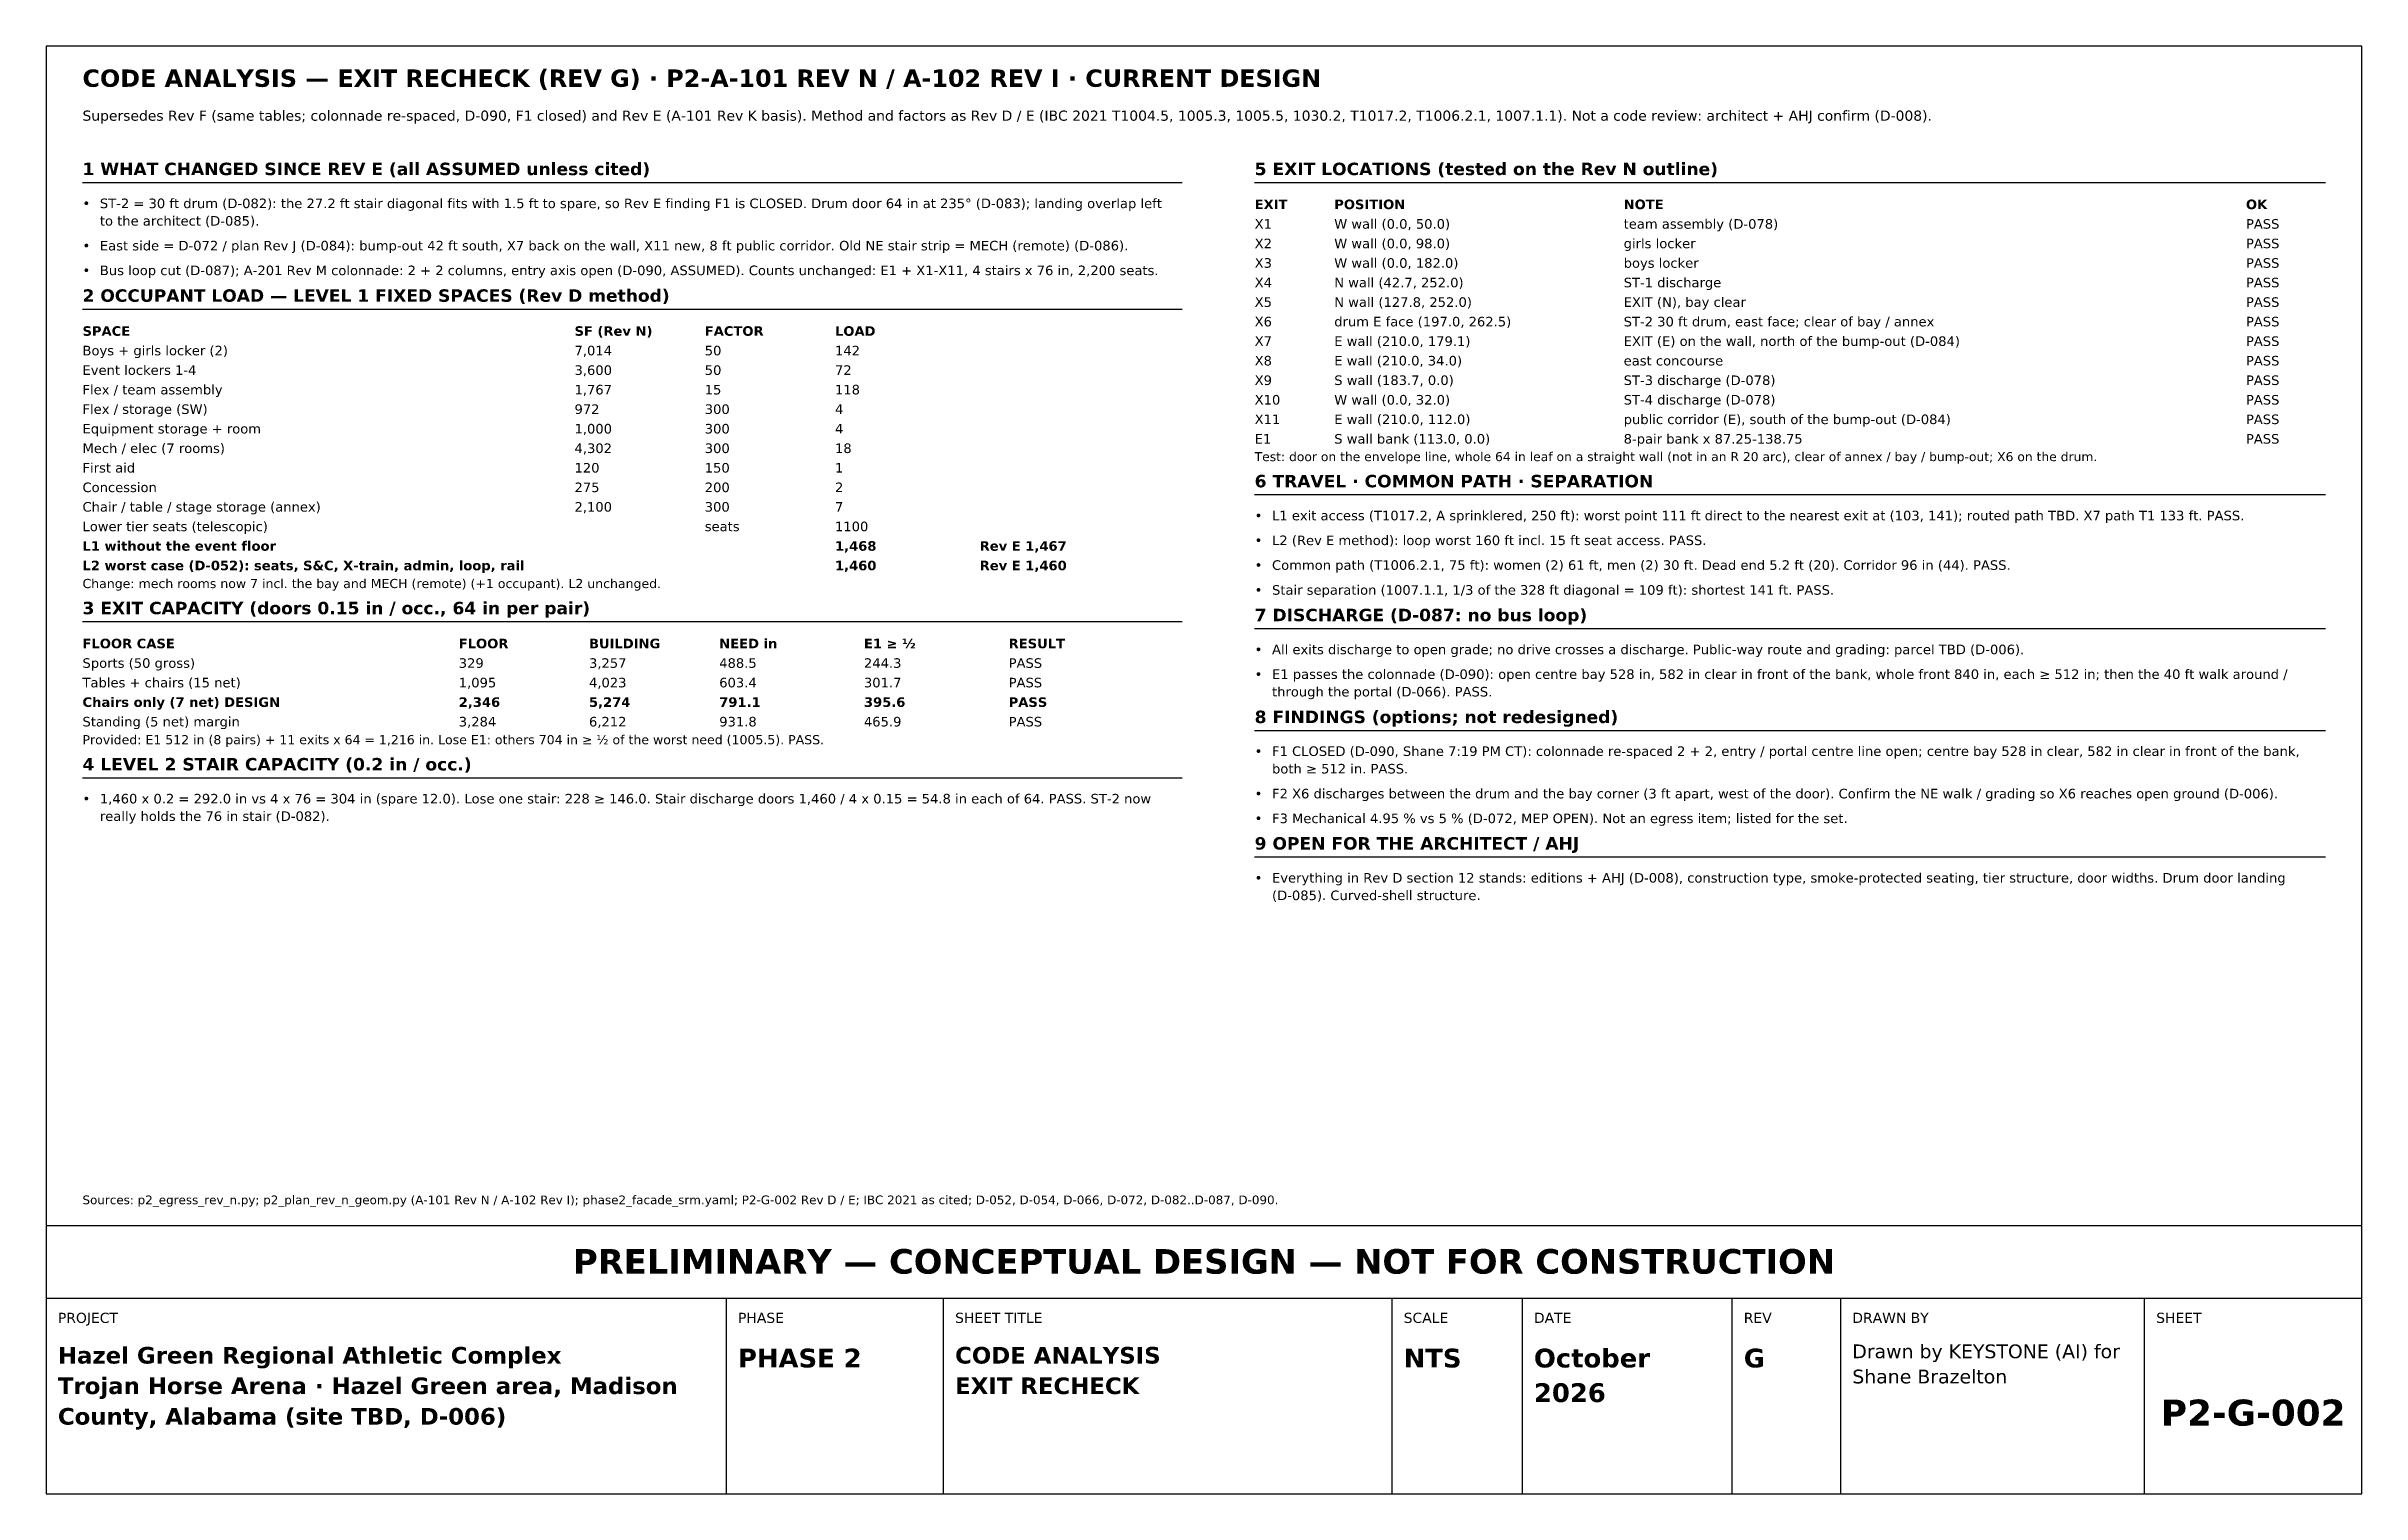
# Model space of a CAD drawing. Header units: inches. Extents: x 0.5 to 16.5, y 0.5 to 10.5.
import ezdxf
from ezdxf.enums import TextEntityAlignment as Align

# ---------------------------------------------------------------- set-up
doc = ezdxf.new("R2010")
doc.units = ezdxf.units.IN
doc.header["$MEASUREMENT"] = 0
doc.layers.add('A-ANNO-TEXT', color=7, linetype='Continuous')
doc.layers.add('G-ANNO-TTLB', color=7, linetype='Continuous')
doc.styles.add('KS-BOLD', font='DejaVuSans-Bold.ttf')
doc.styles.add('KS-REG', font='DejaVuSans.ttf')

msp = doc.modelspace()

# ---------------------------------------------------------------- linework, layer by layer
at = {"layer": 'A-ANNO-TEXT'}
for p, q in [((0.75, 9.56), (8.35, 9.56)), ((8.85, 9.56), (16.25, 9.56)), ((0.75, 8.685), (8.35, 8.685)), ((8.85, 7.403), (16.25, 7.403)), ((0.75, 6.526), (8.35, 6.526)), ((8.85, 6.478), (16.25, 6.478)), ((8.85, 5.774), (16.25, 5.774)), ((0.75, 5.447), (8.35, 5.447)), ((8.85, 4.9), (16.25, 4.9))]:
    msp.add_line(p, q, dxfattribs=at)
at = {"layer": 'G-ANNO-TTLB'}
for p, q in [((0.5, 1.85), (16.5, 1.85)), ((5.2, 0.5), (5.2, 1.85)), ((6.7, 0.5), (6.7, 1.85)), ((9.8, 0.5), (9.8, 1.85)), ((10.7, 0.5), (10.7, 1.85)), ((12.15, 0.5), (12.15, 1.85)), ((12.9, 0.5), (12.9, 1.85)), ((15, 0.5), (15, 1.85))]:
    msp.add_line(p, q, dxfattribs=at)
for points in [[(0.5, 0.5), (16.5, 0.5), (16.5, 10.5), (0.5, 10.5)], [(0.5, 1.85), (16.5, 1.85), (16.5, 2.35), (0.5, 2.35)]]:
    msp.add_lwpolyline(points, close=True, dxfattribs=at)

# ---------------------------------------------------------------- texts
at = {"layer": 'A-ANNO-TEXT'}
for s, height, style, p in [('CODE ANALYSIS — EXIT RECHECK (REV G) · P2-A-101 REV N / A-102 REV I · CURRENT DESIGN', 0.12, 'KS-BOLD', (0.75, 10.22)), ('Supersedes Rev F (same tables; colonnade re-spaced, D-090, F1 closed) and Rev E (A-101 Rev K basis). Method and factors as Rev D / E (IBC 2021 T1004.5, 1005.3, 1005.5, 1030.2, T1017.2, T1006.2.1, 1007.1.1). Not a code review: architect + AHJ confirm (D-008).', 0.07, 'KS-REG', (0.75, 9.986)), ('1 WHAT CHANGED SINCE REV E (all ASSUMED unless cited)', 0.086, 'KS-BOLD', (0.75, 9.61)), ('5 EXIT LOCATIONS (tested on the Rev N outline)', 0.086, 'KS-BOLD', (8.85, 9.61)), ('ST-2 = 30 ft drum (D-082): the 27.2 ft stair diagonal fits with 1.5 ft to spare, so Rev E finding F1 is CLOSED. Drum door 64 in at 235° (D-083); landing overlap left', 0.066, 'KS-REG', (0.87, 9.382)), ('EXIT', 0.066, 'KS-BOLD', (8.85, 9.375)), ('POSITION', 0.066, 'KS-BOLD', (9.4, 9.375)), ('NOTE', 0.066, 'KS-BOLD', (11.4, 9.375)), ('OK', 0.066, 'KS-BOLD', (15.7, 9.375)), ('•', 0.066, 'KS-REG', (0.75, 9.382)), ('to the architect (D-085).', 0.066, 'KS-REG', (0.87, 9.261)), ('X1', 0.066, 'KS-REG', (8.85, 9.24)), ('W wall (0.0, 50.0)', 0.066, 'KS-REG', (9.4, 9.24)), ('team assembly (D-078)', 0.066, 'KS-REG', (11.4, 9.24)), ('PASS', 0.066, 'KS-REG', (15.7, 9.24)), ('•', 0.066, 'KS-REG', (0.75, 9.09)), ('East side = D-072 / plan Rev J (D-084): bump-out 42 ft south, X7 back on the wall, X11 new, 8 ft public corridor. Old NE stair strip = MECH (remote) (D-086).', 0.066, 'KS-REG', (0.87, 9.09)), ('X2', 0.066, 'KS-REG', (8.85, 9.105)), ('W wall (0.0, 98.0)', 0.066, 'KS-REG', (9.4, 9.105)), ('girls locker', 0.066, 'KS-REG', (11.4, 9.105)), ('PASS', 0.066, 'KS-REG', (15.7, 9.105)), ('•', 0.066, 'KS-REG', (0.75, 8.919)), ('Bus loop cut (D-087); A-201 Rev M colonnade: 2 + 2 columns, entry axis open (D-090, ASSUMED). Counts unchanged: E1 + X1-X11, 4 stairs x 76 in, 2,200 seats.', 0.066, 'KS-REG', (0.87, 8.919)), ('X3', 0.066, 'KS-REG', (8.85, 8.97)), ('W wall (0.0, 182.0)', 0.066, 'KS-REG', (9.4, 8.97)), ('boys locker', 0.066, 'KS-REG', (11.4, 8.97)), ('PASS', 0.066, 'KS-REG', (15.7, 8.97)), ('2 OCCUPANT LOAD — LEVEL 1 FIXED SPACES (Rev D method)', 0.086, 'KS-BOLD', (0.75, 8.735)), ('X4', 0.066, 'KS-REG', (8.85, 8.835)), ('N wall (42.7, 252.0)', 0.066, 'KS-REG', (9.4, 8.835)), ('ST-1 discharge', 0.066, 'KS-REG', (11.4, 8.835)), ('PASS', 0.066, 'KS-REG', (15.7, 8.835)), ('X5', 0.066, 'KS-REG', (8.85, 8.7)), ('N wall (127.8, 252.0)', 0.066, 'KS-REG', (9.4, 8.7)), ('EXIT (N), bay clear', 0.066, 'KS-REG', (11.4, 8.7)), ('PASS', 0.066, 'KS-REG', (15.7, 8.7)), ('SPACE', 0.066, 'KS-BOLD', (0.75, 8.5)), ('SF (Rev N)', 0.066, 'KS-BOLD', (4.15, 8.5)), ('FACTOR', 0.066, 'KS-BOLD', (5.05, 8.5)), ('LOAD', 0.066, 'KS-BOLD', (5.95, 8.5)), ('X6', 0.066, 'KS-REG', (8.85, 8.565)), ('X7', 0.066, 'KS-REG', (8.85, 8.43)), ('drum E face (197.0, 262.5)', 0.066, 'KS-REG', (9.4, 8.565)), ('E wall (210.0, 179.1)', 0.066, 'KS-REG', (9.4, 8.43)), ('ST-2 30 ft drum, east face; clear of bay / annex', 0.066, 'KS-REG', (11.4, 8.565)), ('EXIT (E) on the wall, north of the bump-out (D-084)', 0.066, 'KS-REG', (11.4, 8.43)), ('PASS', 0.066, 'KS-REG', (15.7, 8.565)), ('PASS', 0.066, 'KS-REG', (15.7, 8.43)), ('Boys + girls locker (2)', 0.066, 'KS-REG', (0.75, 8.365)), ('7,014', 0.066, 'KS-REG', (4.15, 8.365)), ('50', 0.066, 'KS-REG', (5.05, 8.365)), ('142', 0.066, 'KS-REG', (5.95, 8.365)), ('X8', 0.066, 'KS-REG', (8.85, 8.295)), ('E wall (210.0, 34.0)', 0.066, 'KS-REG', (9.4, 8.295)), ('east concourse', 0.066, 'KS-REG', (11.4, 8.295)), ('PASS', 0.066, 'KS-REG', (15.7, 8.295)), ('Event lockers 1-4', 0.066, 'KS-REG', (0.75, 8.23)), ('Flex / team assembly', 0.066, 'KS-REG', (0.75, 8.095)), ('3,600', 0.066, 'KS-REG', (4.15, 8.23)), ('1,767', 0.066, 'KS-REG', (4.15, 8.095)), ('50', 0.066, 'KS-REG', (5.05, 8.23)), ('15', 0.066, 'KS-REG', (5.05, 8.095)), ('72', 0.066, 'KS-REG', (5.95, 8.23)), ('118', 0.066, 'KS-REG', (5.95, 8.095)), ('X9', 0.066, 'KS-REG', (8.85, 8.16)), ('S wall (183.7, 0.0)', 0.066, 'KS-REG', (9.4, 8.16)), ('ST-3 discharge (D-078)', 0.066, 'KS-REG', (11.4, 8.16)), ('PASS', 0.066, 'KS-REG', (15.7, 8.16)), ('Flex / storage (SW)', 0.066, 'KS-REG', (0.75, 7.96)), ('972', 0.066, 'KS-REG', (4.15, 7.96)), ('300', 0.066, 'KS-REG', (5.05, 7.96)), ('4', 0.066, 'KS-REG', (5.95, 7.96)), ('X10', 0.066, 'KS-REG', (8.85, 8.025)), ('W wall (0.0, 32.0)', 0.066, 'KS-REG', (9.4, 8.025)), ('ST-4 discharge (D-078)', 0.066, 'KS-REG', (11.4, 8.025)), ('PASS', 0.066, 'KS-REG', (15.7, 8.025)), ('Equipment storage + room', 0.066, 'KS-REG', (0.75, 7.825)), ('1,000', 0.066, 'KS-REG', (4.15, 7.825)), ('300', 0.066, 'KS-REG', (5.05, 7.825)), ('4', 0.066, 'KS-REG', (5.95, 7.825)), ('X11', 0.066, 'KS-REG', (8.85, 7.89)), ('E wall (210.0, 112.0)', 0.066, 'KS-REG', (9.4, 7.89)), ('public corridor (E), south of the bump-out (D-084)', 0.066, 'KS-REG', (11.4, 7.89)), ('PASS', 0.066, 'KS-REG', (15.7, 7.89)), ('Mech / elec (7 rooms)', 0.066, 'KS-REG', (0.75, 7.69)), ('4,302', 0.066, 'KS-REG', (4.15, 7.69)), ('300', 0.066, 'KS-REG', (5.05, 7.69)), ('18', 0.066, 'KS-REG', (5.95, 7.69)), ('Test: door on the envelope line, whole 64 in leaf on a straight wall (not in an R 20 arc), clear of annex / bay / bump-out; X6 on the drum.', 0.062, 'KS-REG', (8.85, 7.634)), ('E1', 0.066, 'KS-REG', (8.85, 7.755)), ('S wall bank (113.0, 0.0)', 0.066, 'KS-REG', (9.4, 7.755)), ('8-pair bank x 87.25-138.75', 0.066, 'KS-REG', (11.4, 7.755)), ('PASS', 0.066, 'KS-REG', (15.7, 7.755)), ('First aid', 0.066, 'KS-REG', (0.75, 7.555)), ('120', 0.066, 'KS-REG', (4.15, 7.555)), ('150', 0.066, 'KS-REG', (5.05, 7.555)), ('1', 0.066, 'KS-REG', (5.95, 7.555)), ('6 TRAVEL · COMMON PATH · SEPARATION', 0.086, 'KS-BOLD', (8.85, 7.453)), ('Concession', 0.066, 'KS-REG', (0.75, 7.42)), ('275', 0.066, 'KS-REG', (4.15, 7.42)), ('200', 0.066, 'KS-REG', (5.05, 7.42)), ('2', 0.066, 'KS-REG', (5.95, 7.42)), ('Chair / table / stage storage (annex)', 0.066, 'KS-REG', (0.75, 7.285)), ('Lower tier seats (telescopic)', 0.066, 'KS-REG', (0.75, 7.15)), ('2,100', 0.066, 'KS-REG', (4.15, 7.285)), ('seats', 0.066, 'KS-REG', (5.05, 7.15)), ('300', 0.066, 'KS-REG', (5.05, 7.285)), ('7', 0.066, 'KS-REG', (5.95, 7.285)), ('1100', 0.066, 'KS-REG', (5.95, 7.15)), ('•', 0.066, 'KS-REG', (8.85, 7.225)), ('L1 exit access (T1017.2, A sprinklered, 250 ft): worst point 111 ft direct to the nearest exit at (103, 141); routed path TBD. X7 path T1 133 ft. PASS.', 0.066, 'KS-REG', (8.97, 7.225)), ('L1 without the event floor', 0.066, 'KS-BOLD', (0.75, 7.015)), ('1,468', 0.066, 'KS-BOLD', (5.95, 7.015)), ('Rev E 1,467', 0.066, 'KS-BOLD', (6.95, 7.015)), ('•', 0.066, 'KS-REG', (8.85, 7.054)), ('L2 (Rev E method): loop worst 160 ft incl. 15 ft seat access. PASS.', 0.066, 'KS-REG', (8.97, 7.054)), ('L2 worst case (D-052): seats, S&C, X-train, admin, loop, rail', 0.066, 'KS-BOLD', (0.75, 6.88)), ('1,460', 0.066, 'KS-BOLD', (5.95, 6.88)), ('Rev E 1,460', 0.066, 'KS-BOLD', (6.95, 6.88)), ('•', 0.066, 'KS-REG', (8.85, 6.883)), ('Common path (T1006.2.1, 75 ft): women (2) 61 ft, men (2) 30 ft. Dead end 5.2 ft (20). Corridor 96 in (44). PASS.', 0.066, 'KS-REG', (8.97, 6.883)), ('Change: mech rooms now 7 incl. the bay and MECH (remote) (+1 occupant). L2 unchanged.', 0.063, 'KS-REG', (0.75, 6.757)), ('•', 0.066, 'KS-REG', (8.85, 6.711)), ('Stair separation (1007.1.1, 1/3 of the 328 ft diagonal = 109 ft): shortest 141 ft. PASS.', 0.066, 'KS-REG', (8.97, 6.711)), ('3 EXIT CAPACITY (doors 0.15 in / occ., 64 in per pair)', 0.086, 'KS-BOLD', (0.75, 6.576)), ('7 DISCHARGE (D-087: no bus loop)', 0.086, 'KS-BOLD', (8.85, 6.528)), ('FLOOR CASE', 0.066, 'KS-BOLD', (0.75, 6.341)), ('FLOOR', 0.066, 'KS-BOLD', (3.35, 6.341)), ('BUILDING', 0.066, 'KS-BOLD', (4.25, 6.341)), ('NEED in', 0.066, 'KS-BOLD', (5.15, 6.341)), ('E1 ≥ ½', 0.066, 'KS-BOLD', (6.15, 6.341)), ('RESULT', 0.066, 'KS-BOLD', (7.15, 6.341)), ('Sports (50 gross)', 0.066, 'KS-REG', (0.75, 6.206)), ('329', 0.066, 'KS-REG', (3.35, 6.206)), ('3,257', 0.066, 'KS-REG', (4.25, 6.206)), ('488.5', 0.066, 'KS-REG', (5.15, 6.206)), ('244.3', 0.066, 'KS-REG', (6.15, 6.206)), ('PASS', 0.066, 'KS-REG', (7.15, 6.206)), ('•', 0.066, 'KS-REG', (8.85, 6.3)), ('All exits discharge to open grade; no drive crosses a discharge. Public-way route and grading: parcel TBD (D-006).', 0.066, 'KS-REG', (8.97, 6.3)), ('Tables + chairs (15 net)', 0.066, 'KS-REG', (0.75, 6.071)), ('1,095', 0.066, 'KS-REG', (3.35, 6.071)), ('4,023', 0.066, 'KS-REG', (4.25, 6.071)), ('603.4', 0.066, 'KS-REG', (5.15, 6.071)), ('301.7', 0.066, 'KS-REG', (6.15, 6.071)), ('PASS', 0.066, 'KS-REG', (7.15, 6.071)), ('•', 0.066, 'KS-REG', (8.85, 6.129)), ('E1 passes the colonnade (D-090): open centre bay 528 in, 582 in clear in front of the bank, whole front 840 in, each ≥ 512 in; then the 40 ft walk around /', 0.066, 'KS-REG', (8.97, 6.129)), ('Chairs only (7 net) DESIGN', 0.066, 'KS-BOLD', (0.75, 5.936)), ('2,346', 0.066, 'KS-BOLD', (3.35, 5.936)), ('5,274', 0.066, 'KS-BOLD', (4.25, 5.936)), ('791.1', 0.066, 'KS-BOLD', (5.15, 5.936)), ('395.6', 0.066, 'KS-BOLD', (6.15, 5.936)), ('PASS', 0.066, 'KS-BOLD', (7.15, 5.936)), ('through the portal (D-066). PASS.', 0.066, 'KS-REG', (8.97, 6.008)), ('Standing (5 net) margin', 0.066, 'KS-REG', (0.75, 5.801)), ('3,284', 0.066, 'KS-REG', (3.35, 5.801)), ('6,212', 0.066, 'KS-REG', (4.25, 5.801)), ('931.8', 0.066, 'KS-REG', (5.15, 5.801)), ('465.9', 0.066, 'KS-REG', (6.15, 5.801)), ('PASS', 0.066, 'KS-REG', (7.15, 5.801)), ('8 FINDINGS (options; not redesigned)', 0.086, 'KS-BOLD', (8.85, 5.824)), ('Provided: E1 512 in (8 pairs) + 11 exits x 64 = 1,216 in. Lose E1: others 704 in ≥ ½ of the worst need (1005.5). PASS.', 0.063, 'KS-REG', (0.75, 5.678)), ('•', 0.066, 'KS-REG', (8.85, 5.597)), ('F1 CLOSED (D-090, Shane 7:19 PM CT): colonnade re-spaced 2 + 2, entry / portal centre line open; centre bay 528 in clear, 582 in clear in front of the bank,', 0.066, 'KS-REG', (8.97, 5.597)), ('4 LEVEL 2 STAIR CAPACITY (0.2 in / occ.)', 0.086, 'KS-BOLD', (0.75, 5.497)), ('both ≥ 512 in. PASS.', 0.066, 'KS-REG', (8.97, 5.476)), ('•', 0.066, 'KS-REG', (0.75, 5.269)), ('1,460 x 0.2 = 292.0 in vs 4 x 76 = 304 in (spare 12.0). Lose one stair: 228 ≥ 146.0. Stair discharge doors 1,460 / 4 x 0.15 = 54.8 in each of 64. PASS. ST-2 now', 0.066, 'KS-REG', (0.87, 5.269)), ('•', 0.066, 'KS-REG', (8.85, 5.304)), ('F2 X6 discharges between the drum and the bay corner (3 ft apart, west of the door). Confirm the NE walk / grading so X6 reaches open ground (D-006).', 0.066, 'KS-REG', (8.97, 5.304)), ('really holds the 76 in stair (D-082).', 0.066, 'KS-REG', (0.87, 5.148)), ('•', 0.066, 'KS-REG', (8.85, 5.133)), ('F3 Mechanical 4.95 % vs 5 % (D-072, MEP OPEN). Not an egress item; listed for the set.', 0.066, 'KS-REG', (8.97, 5.133)), ('9 OPEN FOR THE ARCHITECT / AHJ', 0.086, 'KS-BOLD', (8.85, 4.95)), ('•', 0.066, 'KS-REG', (8.85, 4.722)), ('(D-085). Curved-shell structure.', 0.066, 'KS-REG', (8.97, 4.601)), ('Everything in Rev D section 12 stands: editions + AHJ (D-008), construction type, smoke-protected seating, tier structure, door widths. Drum door landing', 0.066, 'KS-REG', (8.97, 4.722)), ('Sources: p2_egress_rev_n.py; p2_plan_rev_n_geom.py (A-101 Rev N / A-102 Rev I); phase2_facade_srm.yaml; P2-G-002 Rev D / E; IBC 2021 as cited; D-052, D-054, D-066, D-072, D-082..D-087, D-090.', 0.06, 'KS-REG', (0.75, 2.5))]:
    msp.add_text(s, height=height, dxfattribs=dict(at, style=style)).set_placement(p)
at = {"layer": 'G-ANNO-TTLB', "style": 'KS-BOLD'}
for s, height, p in [('PRELIMINARY — CONCEPTUAL DESIGN — NOT FOR CONSTRUCTION', 0.17, (8.5, 2.02)), ('P2-G-002', 0.18, (15.75, 0.97))]:
    msp.add_text(s, height=height, dxfattribs=at).set_placement(p, align=Align.CENTER)
at = {"layer": 'G-ANNO-TTLB'}
for s, height, style, p in [('PROJECT', 0.07, 'KS-REG', (0.58, 1.68)), ('PHASE', 0.07, 'KS-REG', (5.28, 1.68)), ('SHEET TITLE', 0.07, 'KS-REG', (6.78, 1.68)), ('SCALE', 0.07, 'KS-REG', (9.88, 1.68)), ('DATE', 0.07, 'KS-REG', (10.78, 1.68)), ('REV', 0.07, 'KS-REG', (12.23, 1.68)), ('DRAWN BY', 0.07, 'KS-REG', (12.98, 1.68)), ('SHEET', 0.07, 'KS-REG', (15.08, 1.68)), ('Hazel Green Regional Athletic Complex', 0.115, 'KS-BOLD', (0.58, 1.399)), ('PHASE 2', 0.13, 'KS-BOLD', (5.28, 1.372)), ('CODE ANALYSIS', 0.115, 'KS-BOLD', (6.78, 1.399)), ('NTS', 0.13, 'KS-BOLD', (9.88, 1.372)), ('October', 0.13, 'KS-BOLD', (10.78, 1.372)), ('G', 0.13, 'KS-BOLD', (12.23, 1.372)), ('Drawn by KEYSTONE (AI) for', 0.095, 'KS-REG', (12.98, 1.436)), ('Trojan Horse Arena · Hazel Green area, Madison', 0.115, 'KS-BOLD', (0.58, 1.188)), ('EXIT RECHECK', 0.115, 'KS-BOLD', (6.78, 1.188)), ('Shane Brazelton', 0.095, 'KS-REG', (12.98, 1.262)), ('2026', 0.13, 'KS-BOLD', (10.78, 1.133)), ('County, Alabama (site TBD, D-006)', 0.115, 'KS-BOLD', (0.58, 0.977))]:
    msp.add_text(s, height=height, dxfattribs=dict(at, style=style)).set_placement(p)

doc.saveas('drawing.dxf')
